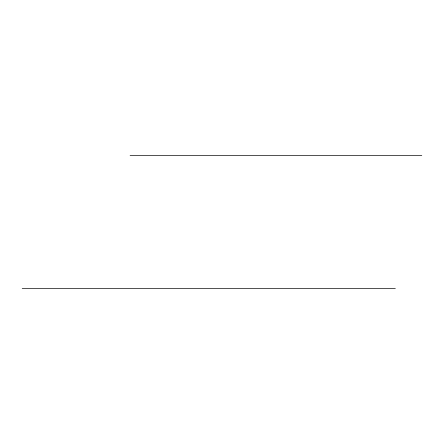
<?xml version="1.0" encoding="UTF-8"?>
<svg xmlns="http://www.w3.org/2000/svg" width="444" height="444" viewBox="0 0 444 444"><rect width="100%" height="100%" fill="white"/><g stroke="black" fill="none" stroke-linecap="round" stroke-linejoin="round"><path stroke-width="0.67" d="M130.098 155.572L421.8 155.572M22.2 288.428L395.343 288.428"/></g></svg>
